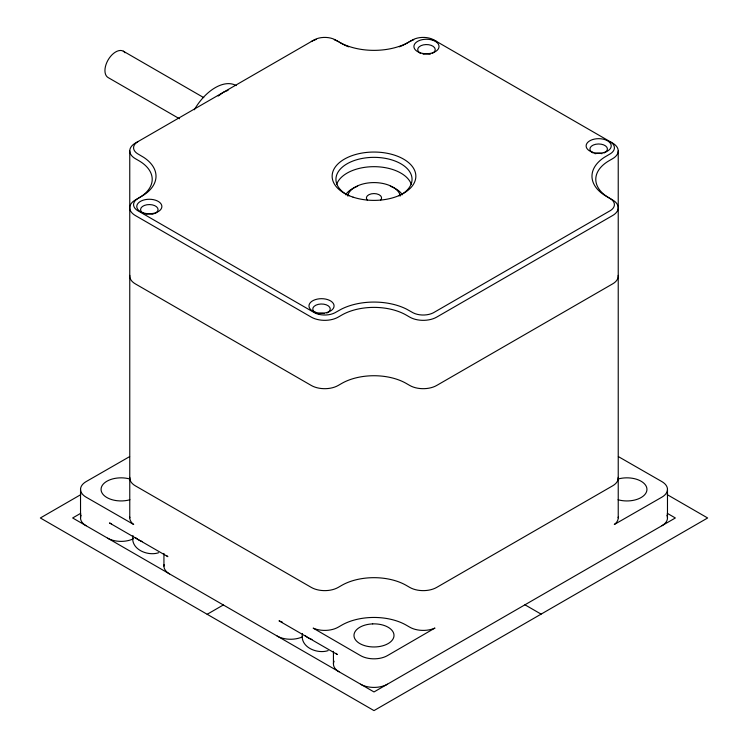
<?xml version="1.0" encoding="UTF-8"?>
<svg xmlns="http://www.w3.org/2000/svg" width="748" height="748" viewBox="0 0 748 748"><rect width="100%" height="100%" fill="white"/><g stroke="black" fill="none" stroke-linecap="round" stroke-linejoin="round"><path stroke-width="1.12" d="M218.21 96.053L223.315 92.322L228.103 90.293M138.062 141.55L137.342 141.989A15.222 8.789 0 0 0 137.342 153.583L143.728 157.379A49.471 28.564 0 0 1 143.728 195.05L135.323 199.987A19.027 10.986 0 0 0 135.323 215.518L311.29 317.124A19.027 10.986 0 0 0 338.199 317.124L341.696 315.104A45.665 26.367 0 0 1 406.267 315.104L409.764 317.124A19.027 10.986 0 0 0 436.673 317.124L612.649 215.518A19.027 10.986 0 0 0 612.649 199.987L604.253 195.05A49.471 28.564 0 0 1 604.253 157.379L610.649 153.583A15.222 8.789 0 0 0 610.649 141.989L609.919 141.55M138.062 198.407L137.342 198.856A15.222 8.789 0 0 0 137.333 210.44L314.712 312.851A15.222 8.789 0 0 0 334.777 312.851L341.359 309.158A49.471 28.564 0 0 1 406.603 309.158L413.186 312.851A15.222 8.789 0 0 0 433.251 312.851L610.639 210.44A15.222 8.789 0 0 0 610.639 198.856L609.919 198.407M80.803 494.624L40.355 517.981L374 710.6L707.645 517.981L667.197 494.624M80.747 513.296L72.65 517.971L374 691.947L675.351 517.971L667.253 513.306M207.177 614.286L223.315 604.973M129.647 456.598L86.104 481.619A19.027 10.986 0 0 0 86.095 497.158L133.696 524.507A19.027 10.986 0 0 1 129.806 517.102M408.932 42.019L406.622 43.272A49.471 28.564 0 0 1 341.387 43.272L339.068 42.019M158.651 552.725C147.739 556.456 130.03 549.275 132.994 535.605M328.157 650.601C317.246 654.332 299.537 647.142 302.501 633.481M618.362 456.598L661.905 481.619A19.027 10.986 0 0 1 661.905 497.158L614.304 524.507A19.027 10.986 0 0 0 618.194 517.102M123.308 51.182L203.774 97.642M179.501 118.773L108.086 77.54A15.222 8.789 -60 0 1 109.143 58.288A15.222 8.789 -60 0 1 125.019 52.762M524.956 604.805L541.103 614.127M667.478 489.388L667.478 517.971M618.231 150.89L618.231 517.822M333.44 651.312L333.44 664M163.934 553.436L163.934 566.133M129.759 150.89L129.769 517.822M80.532 489.388L80.532 517.971M129.806 477.336A19.027 10.986 0 0 0 135.332 485.817L311.299 587.414A19.027 10.986 0 0 0 338.208 587.414L341.705 585.394A45.665 26.367 0 0 1 406.276 585.394L409.773 587.414A19.027 10.986 0 0 0 436.682 587.414L612.659 485.817A19.027 10.986 0 0 0 618.194 477.336M618.185 275.386A19.027 10.986 0 0 1 612.649 283.875L436.673 385.472A19.027 10.986 0 0 1 409.773 385.472L406.276 383.453A45.665 26.367 0 0 0 341.696 383.453L338.199 385.472A19.027 10.986 0 0 1 311.29 385.472L135.332 283.875A19.027 10.986 0 0 1 129.797 275.386M142.503 541.627A19.027 10.986 0 0 1 135.538 537.606M312.01 639.493A19.027 10.986 0 0 1 305.044 635.473M302.164 636.987A19.027 10.986 0 0 1 277.134 636.043M666.833 515.129A19.027 10.986 0 0 1 661.905 525.741M282.164 621.971A19.027 10.986 0 0 1 279.004 620.831L337.376 654.537A19.027 10.986 0 0 1 335.992 653.341M166.486 555.465A19.027 10.986 0 0 0 167.87 556.662L109.498 522.964A19.027 10.986 0 0 0 111.564 523.759M169.506 573.903A19.027 10.986 0 0 1 164.102 564.693M133.621 538.663A19.027 10.986 0 0 1 107.628 538.167M387.445 684.196A19.027 10.986 0 0 1 360.536 684.196M339.012 671.769A19.027 10.986 0 0 1 334.094 661.157M86.104 525.741A19.027 10.986 0 0 1 81.177 515.129M618.072 479.029A20.018 11.557 0 0 1 646.945 489.388A20.018 11.557 0 0 1 618.072 499.758M129.928 499.758A20.018 11.557 0 0 1 117.174 500.721L115.893 500.552A20.018 11.557 0 0 1 102.345 485.321A20.018 11.557 0 0 1 129.928 479.029M367.399 200.165A7.611 4.395 0 0 1 373.991 193.573A7.611 4.395 0 0 1 380.582 200.165M345.567 194.779A30.444 17.578 0 0 1 357.647 186.243M390.344 186.243A30.444 17.578 0 0 1 402.415 194.779M347.586 195.957A26.638 15.381 0 0 1 373.991 182.587A26.638 15.381 0 0 1 400.404 195.957M138.829 197.968A45.665 26.367 0 0 0 138.829 160.68L135.332 158.66A19.027 10.986 0 0 1 135.332 143.13L314.73 39.579A15.222 8.789 0 0 1 334.795 39.579L341.714 43.543A45.665 26.367 0 0 0 343.154 44.338M409.782 41.523A19.027 10.986 0 0 1 413.728 39.784M431.652 39.438A19.027 10.986 0 0 1 436.692 41.523M348.905 195.845A38.055 21.973 0 0 1 346.502 164.13A38.055 21.973 0 0 1 401.48 164.13A38.055 21.973 0 0 1 399.077 195.845M609.153 197.968A45.665 26.367 0 0 1 609.162 160.68L612.659 158.66A19.027 10.986 0 0 0 612.659 143.13L433.279 39.579A15.222 8.789 0 0 0 413.205 39.579L406.286 43.543A45.665 26.367 0 0 1 404.846 44.338M336.675 184.354A38.055 21.973 0 0 1 373.991 166.673A38.055 21.973 0 0 1 411.316 184.354M404.107 44.721A45.665 26.367 0 0 1 399.367 46.825M348.633 46.825A45.665 26.367 0 0 1 343.893 44.721M145.972 214.265A8.752 5.049 0 0 1 152.667 214.265A8.752 5.049 0 0 0 153.19 214.152M143.99 213.629A8.752 5.049 0 0 1 142.372 206.542A8.752 5.049 0 0 1 154.649 205.607A8.752 5.049 0 0 1 156.257 212.694M155.893 212.946A8.752 5.049 0 0 1 154.649 213.629M419.525 52.678A8.752 5.049 0 0 1 420.993 45.665A8.752 5.049 0 0 1 433.176 46.357A8.752 5.049 0 0 1 432.241 53.407M430.343 54.137A8.752 5.049 0 0 1 429.82 54.277A8.752 5.049 0 0 0 423.116 54.258M420.694 53.407A8.752 5.049 0 0 1 419.89 52.94M311.308 41.523A19.027 10.986 0 0 1 316.348 39.438M334.272 39.784A19.027 10.986 0 0 1 338.218 41.523M314.936 312.374A8.752 5.049 0 0 1 315.89 305.175A8.752 5.049 0 0 1 328.335 305.876A8.752 5.049 0 0 1 326.839 313.047M318.704 313.823A8.752 5.049 0 0 1 318.162 313.711A8.752 5.049 0 0 1 324.323 313.58M316.189 313.047A8.752 5.049 0 0 1 315.329 312.617M591.724 152.106A8.752 5.049 0 0 1 593.342 145.018A8.752 5.049 0 0 1 605.609 145.953A8.752 5.049 0 0 1 603.991 153.041M594.791 153.564A8.752 5.049 0 0 0 595.315 153.695A8.752 5.049 0 0 1 602.018 153.686M593.332 153.041A8.752 5.049 0 0 1 592.089 152.358M194.321 109.76A41.86 24.17 -60 0 1 236.181 85.59M434.812 628.133L387.445 655.613A19.027 10.986 0 0 1 360.536 655.613L313.169 628.133A19.027 10.986 0 0 0 338.208 627.189L341.705 625.169A45.665 26.367 0 0 1 406.276 625.169L409.782 627.189A19.027 10.986 0 0 0 434.812 628.133M372.682 623.888L371.382 623.963A20.018 11.557 0 0 0 354.019 634.659A20.018 11.557 0 0 0 368.811 646.581L370.082 646.749A20.018 11.557 0 0 0 393.962 636.174A20.018 11.557 0 0 0 372.682 623.888M420.189 52.781A12.557 7.256 0 0 0 439.029 46.498A12.557 7.256 0 0 0 420.189 40.214A12.557 7.256 0 0 0 420.189 52.781M315.235 312.215A12.557 7.256 0 0 0 334.076 305.932A12.557 7.256 0 0 0 315.235 299.658A12.557 7.256 0 0 0 315.235 312.215M592.388 152.199A12.557 7.256 0 0 0 611.228 145.925A12.557 7.256 0 0 0 592.388 139.642A12.557 7.256 0 0 0 592.388 152.199M353.056 197.145A41.86 24.17 0 0 0 415.851 176.219A41.86 24.17 0 0 0 353.065 155.285A41.86 24.17 0 0 0 353.056 197.145M143.036 212.787A12.557 7.256 0 0 0 161.877 206.513A12.557 7.256 0 0 0 143.036 200.23A12.557 7.256 0 0 0 143.036 212.787"/></g></svg>
